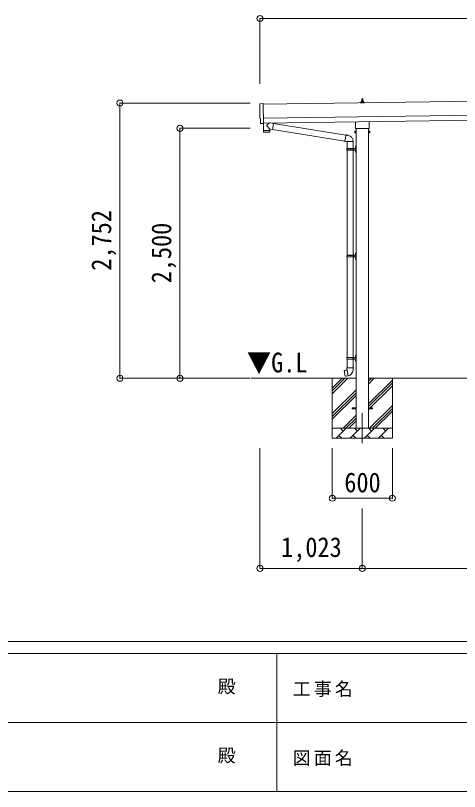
# Model space of a CAD drawing. Units: millimetres at full size, sheet at 1:60. Extents: x -16864 to 16864, y -11640 to 11640.
# Drawn here: x -3509 to 928, y -11640 to -3881 of the extents above; entities that cross this region are included whole.
import ezdxf
from ezdxf.enums import TextEntityAlignment as Align

# ---------------------------------------------------------------- set-up
doc = ezdxf.new("R2010")
doc.units = ezdxf.units.MM
doc.header["$LTSCALE"] = 60
doc.header["$PDMODE"] = 32
doc.header["$PDSIZE"] = 60
doc.linetypes.add('CHAIN1', pattern=[8, 5, -1, 1, -1])
for name, color, linetype, lineweight in [('0-1_Defpoints', 7, 'CHAIN1', 9), ('0-2_TEXT1', 4, 'Continuous', 9), ('0-3_SHAPE', 7, 'Continuous', 9), ('0-7_PARTS2', 7, 'Continuous', 9), ('0-8_TABLE1', 6, 'Continuous', 9), ('0-9_DIM1', 7, 'Continuous', 9), ('F-0', 7, 'Continuous', 9)]:
    doc.layers.add(name, color=color, linetype=linetype, lineweight=lineweight)
doc.styles.add('ＭＳ ゴシック', font='')
doc.styles.get('ＭＳ ゴシック').set_extended_font_data('MS Gothic')

msp = doc.modelspace()

# ---------------------------------------------------------------- linework, layer by layer
at = {"layer": '0-1_Defpoints'}
msp.add_line((-43.3, -7858.64), (-43.3, -8207.64), dxfattribs=at)
at = {"layer": '0-2_TEXT1'}
for p, q in [((4596.76, -4685.95), (-1033.7, -4766.38)), ((-49, -4739.38), (-48.27, -4715.86)), ((-47.27, -4714.88), (-38.72, -4714.88)), ((-37.72, -4715.86), (-37, -4739.38)), ((-61.25, -4754.88), (-61.25, -4747.17)), ((-24.75, -4754.88), (-61.25, -4754.88)), ((-60.86, -4746.38), (-25.13, -4746.38)), ((-60.48, -4746.2), (-53.76, -4744.57)), ((-53.38, -4744.38), (-32.61, -4744.38)), ((-53, -4743.6), (-53, -4739.38)), ((-52, -4739.38), (-34, -4739.38)), ((-33, -4743.6), (-33, -4739.38)), ((-25.51, -4746.2), (-32.23, -4744.57)), ((-24.75, -4754.88), (-24.75, -4747.17)), ((-1031.7, -4906.37), (4598.76, -4825.93)), ((-1030.99, -4956.36), (4599.48, -4875.93)), ((-1050.56, -4960.41), (-1057.49, -4960.15)), ((-111.6, -4998.87), (-111.6, -4943.23)), ((25, -4941.28), (25, -4998.87)), ((-117.3, -5037.14), (-116.54, -5035.83)), ((-117.3, -5037.14), (-117.3, -5054.14)), ((-110.3, -5040.73), (-116.54, -5040.73)), ((-113.3, -5007.64), (-113.3, -5002.14)), ((24.63, -5011.14), (-111.24, -5011.14)), ((-105.8, -5011.14), (-105.8, -8008.64)), ((19.2, -8008.64), (19.2, -5011.14)), ((23.7, -5040.73), (29.94, -5040.73)), ((26.7, -5002.14), (26.7, -5007.64)), ((30.7, -5037.14), (29.94, -5035.83)), ((30.7, -5037.14), (30.7, -5054.14)), ((-117.3, -5054.14), (-116.54, -5055.46)), ((-110.3, -5050.55), (-116.54, -5050.55)), ((-110.3, -5055.46), (-116.54, -5055.46)), ((-107.8, -5054.84), (-110.3, -5054.84)), ((21.2, -5054.84), (23.7, -5054.84)), ((23.7, -5050.55), (29.94, -5050.55)), ((23.7, -5055.46), (29.94, -5055.46)), ((30.7, -5054.14), (29.94, -5055.46)), ((-143.3, -7804.14), (-105.8, -7804.14)), ((-143.3, -7813.14), (-143.3, -7804.14)), ((-143.3, -7804.14), (-105.8, -7804.14)), ((-143.3, -7813.14), (-143.3, -7804.14)), ((-143.3, -7813.14), (-105.8, -7813.14)), ((-143.3, -7813.14), (-105.8, -7813.14)), ((19.2, -7804.14), (56.7, -7804.14)), ((19.2, -7804.14), (56.7, -7804.14)), ((19.2, -7813.14), (56.7, -7813.14)), ((19.2, -7813.14), (56.7, -7813.14)), ((56.7, -7813.14), (56.7, -7804.14)), ((56.7, -7813.14), (56.7, -7804.14))]:
    msp.add_line(p, q, dxfattribs=at)
for points in [[(-1065.32, -4763.4), (-1033.77, -4761.29), (-1030.95, -4959.13)], [(-1060.37, -4957.2), (-1061.04, -4910.17), (-1061.64, -4910.18)], [(-1049.82, -4960.13), (-1049.17, -4959.49), (-1030.93, -4960.13)], [(-110.3, -5055.46), (-110.3, -5035.83), (-116.54, -5035.83)], [(-110.3, -5054.84), (-110.3, -5036.44), (-107.8, -5036.44)], [(23.7, -5054.84), (23.7, -5036.44), (21.2, -5036.44)], [(23.7, -5055.46), (23.7, -5035.83), (29.94, -5035.83)]]:
    msp.add_lwpolyline(points, dxfattribs=at)
for points in [[(-107.8, -5056.14), (-107.8, -5035.14), (-105.8, -5035.14), (-105.8, -5056.14)], [(21.2, -5056.14), (21.2, -5035.14), (19.2, -5035.14), (19.2, -5056.14)]]:
    msp.add_lwpolyline(points, close=True, dxfattribs=at)
for centre, radius, start, end in [((-47.27, -4715.88), 1, 90, 178.60509), ((-38.72, -4715.88), 1, 1.39491, 90), ((-60.25, -4747.17), 1, 103.62699, 180), ((-54, -4743.6), 1, 283.62699, 0), ((-48.91, -4740.02), 4.13, 90, 171.17633), ((-52, -4740.38), 1, 90, 180), ((-39.66, -4739.38), 4.83, 133.60282, 180), ((-46.33, -4739.38), 4.83, 0, 46.39718), ((-37.08, -4740.02), 4.13, 8.82367, 90), ((-34, -4740.38), 1, 0, 90), ((-32, -4743.6), 1, 180, 256.37301), ((-25.75, -4747.17), 1, 0, 76.37301), ((-112.96, -5038.28), 4.34, 145.61575, 214.38425), ((-101.06, -5045.64), 16.24, 162.41205, 197.58795), ((-109.3, -5002.14), 4, 125.09963, 180), ((-109.3, -5007.64), 4, 180, 194.47751), ((-109.3, -5007.64), 4, 194.47751, 241.04498), ((22.7, -5007.64), 4, 298.95502, 345.52249), ((22.7, -5002.14), 4, 0, 54.90037), ((22.7, -5007.64), 4, 345.52249, 0), ((26.35, -5038.28), 4.34, 325.61575, 34.38425), ((14.46, -5045.64), 16.24, 342.41205, 17.58795), ((-112.96, -5053), 4.34, 145.61575, 214.38425), ((26.35, -5053), 4.34, 325.61575, 34.38425)]:
    msp.add_arc(centre, radius, start, end, dxfattribs=at)
for centre, major_axis, ratio, start_param, end_param in [((-1065.12, -4766.39), (-3, -0.04), 0.99863, 4.7647489, 6.2979817), ((-5829.49, -4904.89), (4762.89, 68.04), 0.99863, 6.2686928, 6.2979817), ((-1061.7, -4905.78), (-4.41, -0.06), 0.99863, 6.2686928, 7.8539816), ((-1057.37, -4957.15), (-2.15, -2.1), 0.9974, 5.5252311, 7.0411395), ((-1050.52, -4959.41), (-0.717, -0.7), 0.9974, 0.7579542, 1.5707963)]:
    msp.add_ellipse(centre, major_axis=major_axis, ratio=ratio, start_param=start_param, end_param=end_param, dxfattribs=at)
at = {"layer": '0-3_SHAPE'}
for p, q in [((-105.8, -7508.64), (-1154.75, -7508.64)), ((-343.3, -7508.64), (-343.3, -8108.64)), ((-343.3, -7607.12), (-244.82, -7508.64)), ((-343.3, -7663.69), (-188.25, -7508.64)), ((-343.3, -7635.41), (-216.54, -7508.64)), ((2994.2, -7508.64), (19.2, -7508.64)), ((19.2, -7565.75), (76.31, -7508.64)), ((19.2, -7537.47), (48.02, -7508.64)), ((256.7, -7508.64), (256.7, -8108.64)), ((19.2, -7763.74), (256.7, -7526.24)), ((19.2, -7792.02), (256.7, -7554.52)), ((19.2, -7820.31), (256.7, -7582.81)), ((-343.3, -7861.68), (-105.8, -7624.18)), ((-343.3, -7889.97), (-105.8, -7652.47)), ((-343.3, -7918.25), (-105.8, -7680.75)), ((28.85, -8008.64), (256.7, -7780.8)), ((57.14, -8008.64), (256.7, -7809.08)), ((-235.7, -8008.64), (-105.8, -7878.74)), ((-207.42, -8008.64), (-105.8, -7907.02)), ((85.42, -8008.64), (256.7, -7837.37)), ((-179.14, -8008.64), (-105.8, -7935.31)), ((-343.3, -8008.64), (256.7, -8008.64)), ((-305.44, -8108.64), (-205.44, -8008.64)), ((-233.99, -8037.2), (-262.54, -8008.64)), ((-164.01, -8108.64), (-64.01, -8008.64)), ((-92.57, -8037.2), (-121.12, -8008.64)), ((-22.59, -8108.64), (77.41, -8008.64)), ((48.85, -8037.2), (20.3, -8008.64)), ((118.83, -8108.64), (218.83, -8008.64)), ((190.27, -8037.2), (161.72, -8008.64)), ((256.7, -8108.64), (-343.3, -8108.64)), ((-276.88, -8080.09), (-248.33, -8108.64)), ((-135.46, -8080.09), (-106.91, -8108.64)), ((5.96, -8080.09), (34.51, -8108.64)), ((147.38, -8080.09), (175.94, -8108.64))]:
    msp.add_line(p, q, dxfattribs=at)
at = {"layer": '0-8_TABLE1'}
for p, q in [((-1066.3, -3911), (-1066.3, -4565.33)), ((10282.7, -3911), (-1066.3, -3911)), ((-2466.3, -4756.35), (-1165.61, -4756.35)), ((-2466.3, -4756.35), (-2466.3, -7508.64)), ((-1866.3, -5008.64), (-1165.61, -5008.64)), ((-1866.3, -5008.64), (-1866.3, -7508.64)), ((-2466.3, -7508.64), (-1165.61, -7508.64)), ((-1066.61, -9409.64), (-1066.61, -8207.64)), ((-343.3, -8707.64), (-343.3, -8207.64)), ((256.7, -8707.64), (256.7, -8207.64)), ((-343.3, -8707.64), (256.7, -8707.64)), ((-43.3, -9409.64), (-43.3, -8809.64)), ((-43.3, -9409.64), (-1066.61, -9409.64)), ((3056.7, -9409.64), (-43.3, -9409.64))]:
    msp.add_line(p, q, dxfattribs=at)
for p in [(-1066.3, -3911), (-1066.3, -3911), (-2466.3, -4756.35), (-1866.3, -5008.64), (-2466.3, -7508.64), (-1866.3, -7508.64), (-343.3, -8707.64), (256.7, -8707.64), (-1066.61, -9409.64), (-43.3, -9409.64)]:
    msp.add_point(p, dxfattribs=at)
at = {"layer": '0-9_DIM1'}
for p, q in [((-1030.95, -4959.13), (-1030.93, -4960.13)), ((-969.54, -4955.48), (-997.19, -4978)), ((-931.92, -4959.49), (-957.76, -4955.32)), ((-931.92, -4959.49), (-942.08, -5022.38)), ((-932.22, -4961.33), (-206.87, -5076.81)), ((-1030.3, -5032.36), (-1029.89, -5045.41)), ((-1025.82, -5031.3), (-1025.78, -5032.3)), ((-966.49, -5018.43), (-997.36, -4985.33)), ((-970.82, -5030.51), (-970.83, -5031.51)), ((-966.49, -5018.43), (-942.08, -5022.38)), ((-966.49, -5018.43), (-966.32, -5030.45)), ((-941.79, -5020.56), (-217.29, -5135.91)), ((-969.31, -5047.49), (-1026.84, -5048.31)), ((-217.61, -5137.73), (-212.08, -5106.36)), ((-206.55, -5074.99), (-212.08, -5106.36)), ((-206.55, -5074.99), (-205.4, -5073.01)), ((-205.4, -5073.01), (-201.84, -5073.64)), ((-201.84, -5073.64), (-201.43, -5075.99)), ((-186.91, -5078.81), (-185.23, -5080.44)), ((-185.23, -5080.44), (-183.11, -5080.89)), ((-217.61, -5137.73), (-217.21, -5139.98)), ((-217.61, -5137.73), (-212.46, -5138.54)), ((-217.21, -5139.98), (-213.65, -5140.61)), ((-213.65, -5140.61), (-212.46, -5138.54)), ((-212.46, -5138.54), (-197.85, -5140.86)), ((-197.85, -5140.86), (-195.65, -5139.87)), ((-135.35, -5140.27), (-196.53, -5140.27)), ((-195.8, -5140.27), (-195.8, -5209.56)), ((-135.8, -5140.27), (-135.8, -5209.56)), ((-112.11, -5192.41), (-110.06, -5193.41)), ((-110.84, -5190.41), (-110.2, -5190.41)), ((-110.84, -5190.41), (-110.84, -5198.71)), ((-110.2, -5190.41), (-110.2, -5198.71)), ((-110.2, -5190.41), (-109.8, -5190.81)), ((-110.2, -5198.71), (-109.8, -5198.31)), ((-110.06, -5193.41), (-109.45, -5194.56)), ((-109.8, -5186.56), (-106.8, -5185.06)), ((-109.8, -5186.56), (-109.8, -5218.56)), ((-109.8, -5190.81), (-109.8, -5198.31)), ((-106.8, -5185.06), (-106.8, -5218.56)), ((-106.8, -5185.06), (-105.8, -5185.06)), ((-105.8, -5185.06), (-105.8, -5218.56)), ((-198.8, -5211.56), (-148.47, -5211.56)), ((-198.8, -5225.56), (-148.47, -5225.56)), ((-197.8, -5209.56), (-111.8, -5209.56)), ((-197.8, -5209.56), (-197.8, -5211.56)), ((-197.8, -5227.56), (-197.8, -5225.56)), ((-197.8, -5227.56), (-111.8, -5227.56)), ((-195.8, -5227.56), (-195.8, -6277.14)), ((-138.8, -5209.56), (-138.8, -5214.06)), ((-138.8, -5214.06), (-136.8, -5214.06)), ((-138.8, -5227.56), (-138.8, -5223.06)), ((-138.8, -5223.06), (-136.8, -5223.06)), ((-136.8, -5214.06), (-136.8, -5218.56)), ((-136.8, -5223.06), (-136.8, -5218.56)), ((-135.8, -5227.56), (-135.8, -6277.14)), ((-130.8, -5209.56), (-130.8, -5218.56)), ((-130.8, -5214.06), (-127.8, -5214.06)), ((-130.8, -5227.56), (-130.8, -5218.56)), ((-130.8, -5223.06), (-127.8, -5223.06)), ((-127.8, -5214.06), (-127.8, -5218.56)), ((-127.8, -5223.06), (-127.8, -5218.56)), ((-112.11, -5240.41), (-110.06, -5241.41)), ((-110.84, -5198.71), (-110.2, -5198.71)), ((-110.84, -5238.41), (-110.2, -5238.41)), ((-110.84, -5238.41), (-110.84, -5246.71)), ((-110.84, -5246.71), (-110.2, -5246.71)), ((-110.2, -5238.41), (-110.2, -5246.71)), ((-110.2, -5238.41), (-109.8, -5238.81)), ((-110.2, -5246.71), (-109.8, -5246.31)), ((-110.06, -5241.41), (-109.45, -5242.56)), ((-109.8, -5250.56), (-109.8, -5218.56)), ((-109.8, -5238.81), (-109.8, -5246.31)), ((-109.8, -5250.56), (-106.8, -5252.06)), ((-106.8, -5252.06), (-106.8, -5218.56)), ((-106.8, -5252.06), (-105.8, -5252.06)), ((-105.8, -5252.06), (-105.8, -5218.56)), ((-196.3, -6279.14), (-145.97, -6279.14)), ((-195.3, -6277.14), (-195.3, -6279.14)), ((-195.3, -6277.14), (-111.8, -6277.14)), ((-136.3, -6277.14), (-136.3, -6281.64)), ((-136.3, -6281.64), (-134.3, -6281.64)), ((-134.3, -6281.64), (-134.3, -6286.14)), ((-128.3, -6277.14), (-128.3, -6286.14)), ((-128.3, -6281.64), (-125.3, -6281.64)), ((-125.3, -6281.64), (-125.3, -6286.14)), ((-112.11, -6259.99), (-110.06, -6260.99)), ((-110.84, -6257.99), (-110.2, -6257.99)), ((-110.84, -6257.99), (-110.84, -6266.29)), ((-110.84, -6266.29), (-110.2, -6266.29)), ((-110.2, -6257.99), (-110.2, -6266.29)), ((-110.2, -6257.99), (-109.8, -6258.39)), ((-110.2, -6266.29), (-109.8, -6265.89)), ((-110.06, -6260.99), (-109.45, -6262.14)), ((-109.8, -6254.14), (-106.8, -6252.64)), ((-109.8, -6254.14), (-109.8, -6286.14)), ((-109.8, -6258.39), (-109.8, -6265.89)), ((-106.8, -6252.64), (-106.8, -6286.14)), ((-106.8, -6252.64), (-105.8, -6252.64)), ((-105.8, -6252.64), (-105.8, -6286.14)), ((-196.3, -6293.14), (-145.97, -6293.14)), ((-195.8, -6295.13), (-195.8, -7299.64)), ((-195.3, -6295.14), (-195.3, -6293.14)), ((-195.3, -6295.14), (-111.8, -6295.14)), ((-136.3, -6295.14), (-136.3, -6290.64)), ((-136.3, -6290.64), (-134.3, -6290.64)), ((-135.8, -6295.13), (-135.8, -7299.64)), ((-134.3, -6290.64), (-134.3, -6286.14)), ((-128.3, -6295.14), (-128.3, -6286.14)), ((-128.3, -6290.64), (-125.3, -6290.64)), ((-125.3, -6290.64), (-125.3, -6286.14)), ((-112.11, -6307.99), (-110.06, -6308.99)), ((-110.84, -6305.99), (-110.2, -6305.99)), ((-110.84, -6305.99), (-110.84, -6314.29)), ((-110.84, -6314.29), (-110.2, -6314.29)), ((-110.2, -6305.99), (-110.2, -6314.29)), ((-110.2, -6305.99), (-109.8, -6306.39)), ((-110.2, -6314.29), (-109.8, -6313.89)), ((-110.06, -6308.99), (-109.45, -6310.14)), ((-109.8, -6318.14), (-109.8, -6286.14)), ((-109.8, -6306.39), (-109.8, -6313.89)), ((-109.8, -6318.14), (-106.8, -6319.64)), ((-106.8, -6319.64), (-106.8, -6286.14)), ((-106.8, -6319.64), (-105.8, -6319.64)), ((-105.8, -6319.64), (-105.8, -6286.14)), ((-112.11, -7282.49), (-110.06, -7283.49)), ((-110.84, -7280.49), (-110.2, -7280.49)), ((-110.84, -7280.49), (-110.84, -7288.79)), ((-110.84, -7288.79), (-110.2, -7288.79)), ((-110.2, -7280.49), (-110.2, -7288.79)), ((-110.2, -7280.49), (-109.8, -7280.89)), ((-110.2, -7288.79), (-109.8, -7288.39)), ((-110.06, -7283.49), (-109.45, -7284.64)), ((-109.8, -7276.64), (-106.8, -7275.14)), ((-109.8, -7276.64), (-109.8, -7308.64)), ((-109.8, -7280.89), (-109.8, -7288.39)), ((-106.8, -7275.14), (-106.8, -7308.64)), ((-106.8, -7275.14), (-105.8, -7275.14)), ((-105.8, -7275.14), (-105.8, -7308.64)), ((-198.8, -7301.64), (-148.47, -7301.64)), ((-198.8, -7315.64), (-148.47, -7315.64)), ((-197.8, -7299.64), (-111.8, -7299.64)), ((-197.8, -7299.64), (-197.8, -7301.64)), ((-197.8, -7317.64), (-197.8, -7315.64)), ((-197.8, -7317.64), (-111.8, -7317.64)), ((-195.8, -7317.64), (-195.8, -7402.57)), ((-138.8, -7299.64), (-138.8, -7304.14)), ((-138.8, -7304.14), (-136.8, -7304.14)), ((-138.8, -7317.64), (-138.8, -7313.14)), ((-138.8, -7313.14), (-136.8, -7313.14)), ((-136.8, -7304.14), (-136.8, -7308.64)), ((-136.8, -7313.14), (-136.8, -7308.64)), ((-135.8, -7317.64), (-135.8, -7402.57)), ((-130.8, -7299.64), (-130.8, -7308.64)), ((-130.8, -7304.14), (-127.8, -7304.14)), ((-130.8, -7317.64), (-130.8, -7308.64)), ((-130.8, -7313.14), (-127.8, -7313.14)), ((-127.8, -7304.14), (-127.8, -7308.64)), ((-127.8, -7313.14), (-127.8, -7308.64)), ((-112.11, -7330.49), (-110.06, -7331.49)), ((-110.84, -7328.49), (-110.2, -7328.49)), ((-110.84, -7328.49), (-110.84, -7336.79)), ((-110.84, -7336.79), (-110.2, -7336.79)), ((-110.2, -7328.49), (-110.2, -7336.79)), ((-110.2, -7328.49), (-109.8, -7328.89)), ((-110.2, -7336.79), (-109.8, -7336.39)), ((-110.06, -7331.49), (-109.45, -7332.64)), ((-109.8, -7340.64), (-109.8, -7308.64)), ((-109.8, -7328.89), (-109.8, -7336.39)), ((-109.8, -7340.64), (-106.8, -7342.14)), ((-106.8, -7342.14), (-106.8, -7308.64)), ((-106.8, -7342.14), (-105.8, -7342.14)), ((-105.8, -7342.14), (-105.8, -7308.64)), ((-224.26, -7431.02), (-225.07, -7432.19)), ((-225.07, -7432.19), (-215.45, -7486.75)), ((-196.4, -7425.77), (-224.26, -7431.02)), ((-211.52, -7428.42), (-211.73, -7428.66)), ((-197.65, -7402.57), (-199.8, -7403.35)), ((-199.8, -7403.35), (-199.8, -7406.97)), ((-199.8, -7406.97), (-197.56, -7407.78)), ((-197.65, -7402.57), (-165.8, -7402.57)), ((-197.65, -7402.57), (-197.56, -7407.78)), ((-197.56, -7407.78), (-197.3, -7422.57)), ((-197.3, -7422.57), (-195.95, -7424.57)), ((-186.04, -7483.07), (-196.17, -7425.59)), ((-196.15, -7424.77), (-196.15, -7425.48)), ((-195.95, -7424.57), (-195.99, -7424.57)), ((-133.95, -7402.57), (-165.8, -7402.57)), ((-135.61, -7424.51), (-135.69, -7426.67)), ((-134.3, -7422.57), (-135.61, -7424.51)), ((-131.8, -7406.97), (-134.04, -7407.78)), ((-133.95, -7402.57), (-131.8, -7403.35)), ((-131.8, -7403.35), (-131.8, -7406.97)), ((-201.43, -7485.66), (-201.71, -7485.5)), ((-185.74, -7483.83), (-185.98, -7483.17))]:
    msp.add_line(p, q, dxfattribs=at)
for points in [[(-1031.33, -4960.12), (-1030.32, -5031.36), (-966.32, -5030.45)], [(-966.35, -5044.5), (-966.31, -5031.45), (-1030.3, -5032.36)], [(-206.55, -5074.99), (-201.43, -5075.99), (-186.91, -5078.81)], [(-112.11, -5196.71), (-110.06, -5195.71), (-109.45, -5194.56)], [(-112.11, -5244.71), (-110.06, -5243.71), (-109.45, -5242.56)], [(-112.11, -6264.29), (-110.06, -6263.29), (-109.45, -6262.14)], [(-112.11, -6312.29), (-110.06, -6311.29), (-109.45, -6310.14)], [(-112.11, -7286.79), (-110.06, -7285.79), (-109.45, -7284.64)], [(-112.11, -7334.79), (-110.06, -7333.79), (-109.45, -7332.64)], [(-209.28, -7428.2), (-209.56, -7428.05), (-211.52, -7428.42)], [(-133.95, -7402.57), (-134.04, -7407.78), (-134.3, -7422.57)], [(-186.31, -7482.97), (-214.29, -7487.57), (-215.45, -7486.75)], [(-199.24, -7485.1), (-199.45, -7485.34), (-201.43, -7485.66)]]:
    msp.add_lwpolyline(points, dxfattribs=at)
for centre, radius, start, end in [((-993.88, -4981.74), 5, 131.47396, 225.79244), ((-1026.89, -5045.31), 3, 181.81845, 270.86677), ((-969.35, -5044.49), 3, 270.81845, 359.81845), ((-195.65, -5139.87), 60.3, 359.62495, 78), ((-106.51, -5194.56), 6, 136.21765, 223.78235), ((-150.05, -5218.56), 49.25, 171.82876, 180.00002), ((-150.05, -5218.56), 49.25, 180.00002, 188.17127), ((-148.47, -5209.56), 2, 270, 359.99998), ((-148.47, -5227.56), 2, 0.00005, 90.00004), ((-106.51, -5242.56), 6, 136.21765, 223.78235), ((-111.8, -5207.56), 2, 270, 359.99998), ((-111.8, -5229.56), 2, 0.00005, 90.00004), ((-147.55, -6286.14), 49.25, 171.82876, 180.00002), ((-145.97, -6277.14), 2, 270, 359.99998), ((-106.51, -6262.14), 6, 136.21765, 223.78235), ((-111.8, -6275.14), 2, 270, 359.99998), ((-147.55, -6286.14), 49.25, 180.00002, 188.17127), ((-145.97, -6295.14), 2, 0.00005, 90.00004), ((-106.51, -6310.14), 6, 136.21765, 223.78235), ((-111.8, -6297.14), 2, 0.00005, 90.00004), ((-106.51, -7284.64), 6, 136.21765, 223.78235), ((-150.05, -7308.64), 49.25, 171.82876, 180.00002), ((-150.05, -7308.64), 49.25, 180.00002, 188.17127), ((-148.47, -7299.64), 2, 270, 359.99998), ((-148.47, -7317.64), 2, 0.00005, 90.00004), ((-106.51, -7332.64), 6, 136.21765, 223.78235), ((-111.8, -7297.64), 2, 270, 359.99998), ((-111.8, -7319.64), 2, 0.00005, 90.00004), ((-196.45, -7425.48), 0.3, 280.66842, 0), ((-195.95, -7424.77), 0.2, 100, 180), ((-195.95, -7424.57), 60.3, 279.96938, 358), ((-186.26, -7483.27), 0.3, 20, 99.33158), ((-185.55, -7483.76), 0.2, 200, 279.96938)]:
    msp.add_arc(centre, radius, start, end, dxfattribs=at)
at = {"layer": 'F-0', "color": 5, "lineweight": 5}
for p, q in [((-16864.12, -10140), (16015.88, -10140)), ((-16864.12, -10260), (10682.37, -10260)), ((-897.63, -10260), (-897.63, -11640)), ((-6897.63, -10950), (5402.37, -10950)), ((-16864.12, -11640), (16015.88, -11640))]:
    msp.add_line(p, q, dxfattribs=at)

# ---------------------------------------------------------------- texts
at = {"layer": '0-7_PARTS2', "style": 'ＭＳ ゴシック', "width": 0.9}
msp.add_text('▼G.L', height=197.9, dxfattribs=at).set_placement((-1197.47, -7508.92), align=Align.BOTTOM_LEFT)
at = {"layer": '0-8_TABLE1', "color": 7, "style": 'ＭＳ ゴシック', "width": 0.9}
for s, p in [('2,752', (-2493.8, -6432.5)), ('2,500', (-1893.8, -6558.64))]:
    msp.add_text(s, height=197.9, rotation=90, dxfattribs=at).set_placement(p, align=Align.BOTTOM_LEFT)
for s, p in [('600', (-223.3, -8707.64)), ('1,023', (-854.96, -9354.64))]:
    msp.add_text(s, height=197.9, dxfattribs=at).set_placement(p, align=Align.BOTTOM_LEFT)
at = {"layer": 'F-0', "style": 'ＭＳ ゴシック'}
for p in [(-1489.06, -10695), (-1489.06, -11385)]:
    msp.add_text('殿', height=132, dxfattribs=at).set_placement(p, align=Align.BOTTOM_LEFT)
at = {"layer": 'F-0', "char_height": 132, "attachment_point": 7, "style": 'ＭＳ ゴシック'}
for s, insert in [('\\T1.17;工事名', (-739.42, -10695)), ('\\T1.17;図面名', (-739.42, -11385))]:
    msp.add_mtext(s, dxfattribs=dict(at, insert=insert))

doc.saveas('drawing.dxf')
